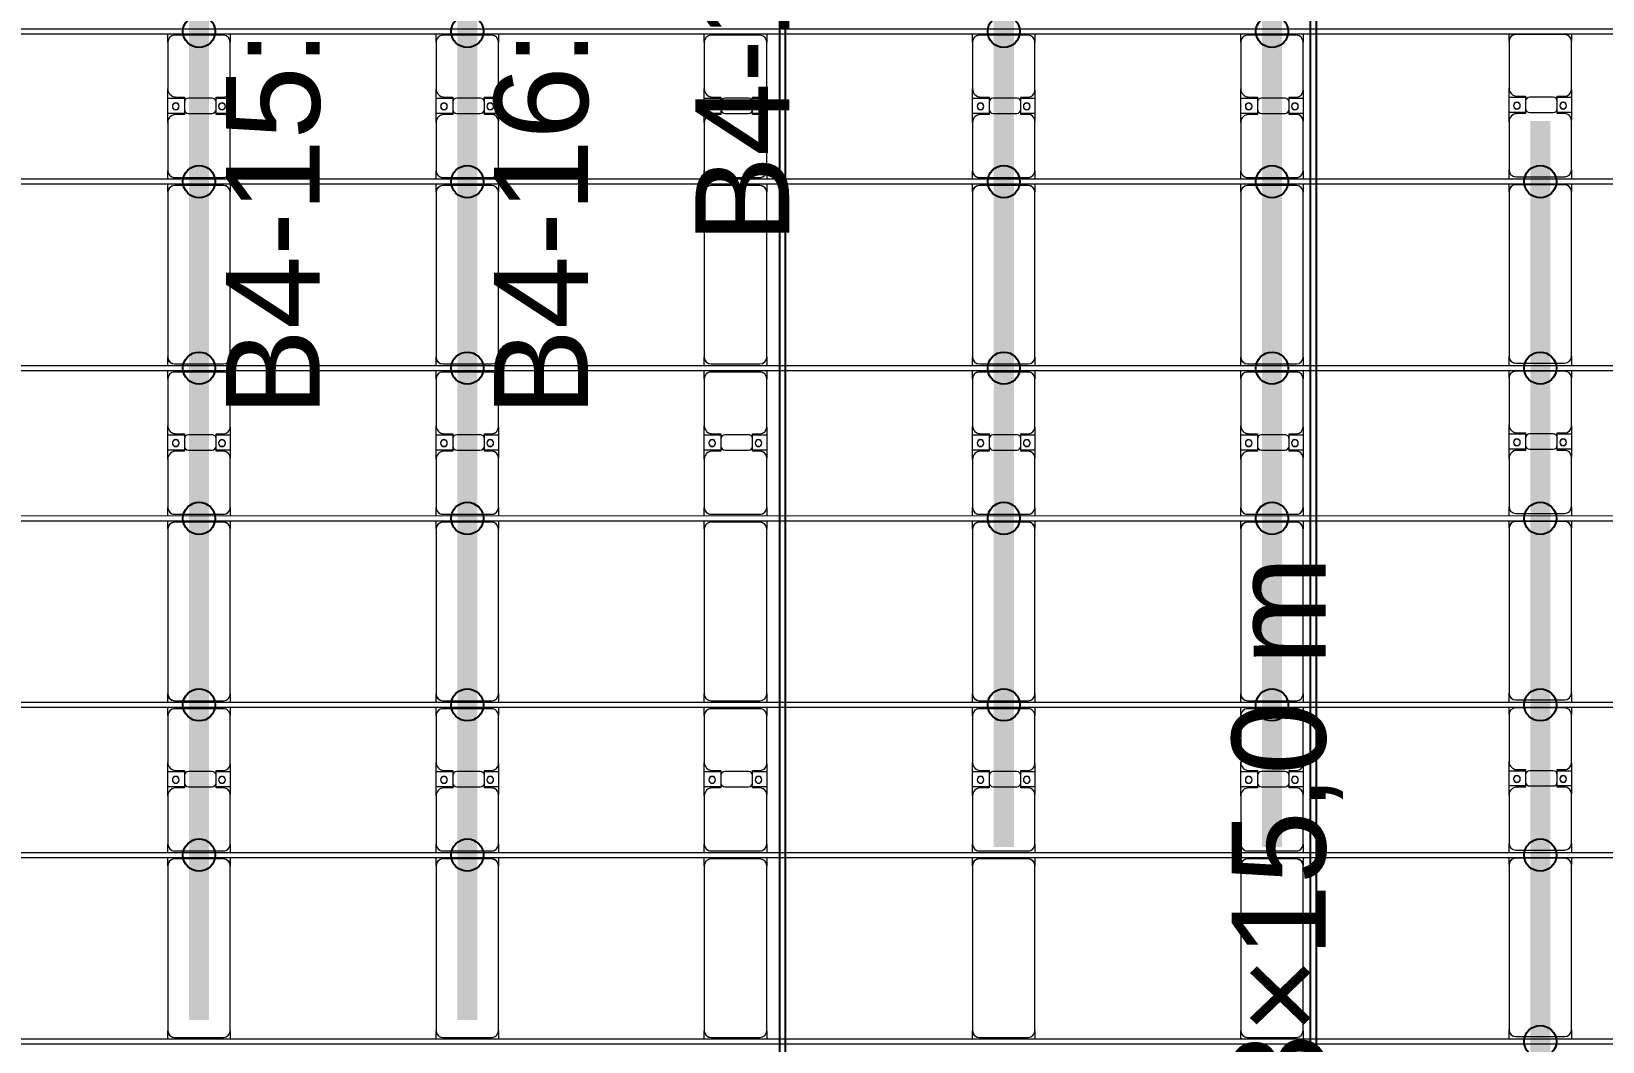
# Model space of a CAD drawing. Header units: millimetres. Extents: x -178706 to 107777, y -87310 to 933.
# Drawn here: x -14141 to -2426, y -56571 to -49041 of the extents above; entities that cross this region are included whole.
import ezdxf

# ---------------------------------------------------------------- set-up
doc = ezdxf.new("R2010")
doc.units = ezdxf.units.MM
doc.layers.add('A-GENM', color=13, linetype='Continuous', lineweight=9)
doc.layers.add('S-BEAM', color=12, linetype='Continuous', lineweight=9)
doc.layers.add('GC-GHI CHU', color=2, linetype='Continuous')
doc.layers.add('GC-HOP 40x60 GIA CUONG', color=1, linetype='Continuous')
doc.styles.add('GC_VN', font='arial.ttf')

# ---------------------------------------------------------------- blocks, each defined once
blk = doc.blocks.new('Dai phao do pin - DẢI PHAO ĐỠ PIN-15891-BỐ TRÍ KHUNG KẾT CẤU BÈ PIN 04')
at = {"layer": 'A-GENM', "color": 7}
for p, q in [((19399, 242), (19460, 242)), ((20690, 242), (19460, 242)), ((20690, 242), (20749, 242)), ((20789, 242), (20850, 242)), ((21210, 242), (20850, 242)), ((21210, 242), (21392, 242)), ((21278, 242), (21460, 242)), ((21278, 118), (21278, 242)), ((21392, 242), (21392, 118)), ((21810, 242), (21460, 242)), ((21810, 242), (21869, 242)), ((21909, 242), (21970, 242)), ((23200, 242), (21970, 242)), ((23200, 242), (23259, 242)), ((23299, 242), (23360, 242)), ((23720, 242), (23360, 242)), ((23720, 242), (23902, 242)), ((23788, 242), (23970, 242)), ((23788, 118), (23788, 242)), ((23902, 242), (23902, 118)), ((24320, 242), (23970, 242)), ((24320, 242), (24379, 242)), ((24419, 242), (24480, 242)), ((25710, 242), (24480, 242)), ((25711, 242), (25769, 242)), ((25809, 242), (25870, 242)), ((26230, 242), (25870, 242)), ((26230, 242), (26412, 242)), ((26298, 242), (26480, 242)), ((26298, 118), (26298, 242)), ((26412, 242), (26412, 118)), ((26830, 242), (26480, 242)), ((26830, 242), (26889, 242)), ((19410, 192), (19410, -173)), ((20740, -173), (20740, 192)), ((20800, 192), (20800, -173)), ((21270, 118), (21270, 182)), ((21362, 118), (21270, 118)), ((21400, 118), (21308, 118)), ((21400, 182), (21400, 118)), ((21860, -173), (21860, 192)), ((21920, 192), (21920, -173)), ((23250, -173), (23250, 192)), ((23310, 192), (23310, -173)), ((23780, 118), (23780, 182)), ((23872, 118), (23780, 118)), ((23910, 118), (23818, 118)), ((23910, 182), (23910, 118)), ((24370, -173), (24370, 192)), ((24430, 192), (24430, -173)), ((25760, -173), (25760, 192)), ((25820, 192), (25820, -173)), ((26290, 118), (26290, 182)), ((26382, 118), (26290, 118)), ((26420, 118), (26328, 118)), ((26420, 182), (26420, 118)), ((26880, -173), (26880, 192)), ((21278, 88), (21278, -88)), ((21392, -88), (21392, 88)), ((23788, 88), (23788, -88)), ((23902, -88), (23902, 88)), ((26298, 88), (26298, -88)), ((26412, -88), (26412, 88)), ((19460, -223), (19399, -223)), ((19460, -223), (20690, -223)), ((20749, -223), (20690, -223)), ((20850, -223), (20789, -223)), ((20850, -223), (21220, -223)), ((21392, -223), (21220, -223)), ((21270, -173), (21270, -118)), ((21270, -118), (21362, -118)), ((21278, -223), (21278, -118)), ((21450, -223), (21278, -223)), ((21308, -118), (21400, -118)), ((21392, -118), (21392, -223)), ((21400, -118), (21400, -173)), ((21450, -223), (21810, -223)), ((21869, -223), (21810, -223)), ((21970, -223), (21909, -223)), ((21970, -223), (23200, -223)), ((23259, -223), (23200, -223)), ((23360, -223), (23299, -223)), ((23360, -223), (23730, -223)), ((23902, -223), (23730, -223)), ((23780, -173), (23780, -118)), ((23780, -118), (23872, -118)), ((23788, -223), (23788, -118)), ((23960, -223), (23788, -223)), ((23818, -118), (23910, -118)), ((23902, -118), (23902, -223)), ((23910, -118), (23910, -173)), ((23960, -223), (24320, -223)), ((24379, -223), (24320, -223)), ((24480, -223), (24419, -223)), ((24480, -223), (25710, -223)), ((25769, -223), (25711, -223)), ((25870, -223), (25809, -223)), ((25870, -223), (26240, -223)), ((26412, -223), (26240, -223)), ((26290, -173), (26290, -118)), ((26290, -118), (26382, -118)), ((26298, -223), (26298, -118)), ((26470, -223), (26298, -223)), ((26328, -118), (26420, -118)), ((26412, -118), (26412, -223)), ((26420, -118), (26420, -173)), ((26470, -223), (26830, -223)), ((26889, -223), (26830, -223))]:
    blk.add_line(p, q, dxfattribs=at)
for centre, radius, start, end in [((19460, 192), 50, 90, 180), ((19460, 192), 50, 110.4252, 180), ((20690, 192), 50, 360, 90), ((20690, 192), 50, 15, 90), ((20850, 192), 50, 90, 180), ((21210, 182), 60, 360, 90), ((21460, 182), 60, 90, 180), ((21810, 192), 50, 0, 90), ((21970, 192), 50, 90, 180), ((21970, 192), 50, 105, 180), ((23200, 192), 50, 0, 90), ((23200, 192), 50, 15, 90), ((23360, 192), 50, 90, 180), ((23720, 182), 60, 360, 90), ((23970, 182), 60, 90, 180), ((24320, 192), 50, 360, 90), ((24480, 192), 50, 90, 180), ((24480, 192), 50, 105, 180), ((25710, 192), 50, 360, 90), ((25710, 192), 50, 15, 89.7584), ((25870, 192), 50, 90, 180), ((26230, 182), 60, 0, 90), ((26480, 182), 60, 90, 180), ((26830, 192), 50, 0, 90), ((20850, 192), 50, 135, 180), ((21210, 182), 60, 360, 30), ((21308, 88), 30, 90, 180), ((21329, 183), 25, 360, 180), ((21329, 183), 25, 180, 360), ((21331, 183), 25, 360, 180), ((21331, 183), 25, 180, 0), ((21362, 88), 30, 360, 90), ((21460, 182), 60, 150, 180), ((21810, 192), 50, 0, 45), ((23360, 192), 50, 135, 180), ((23720, 182), 60, 360, 30), ((23818, 88), 30, 90, 180), ((23839, 183), 25, 360, 180), ((23839, 183), 25, 180, 0), ((23841, 183), 25, 360, 180), ((23841, 183), 25, 180, 0), ((23872, 88), 30, 360, 90), ((23970, 182), 60, 150, 180), ((24320, 192), 50, 360, 45), ((25870, 192), 50, 135, 180), ((26230, 182), 60, 0, 30), ((26328, 88), 30, 90, 180), ((26349, 183), 25, 360, 180), ((26349, 183), 25, 180, 360), ((26351, 183), 25, 0, 180), ((26351, 183), 25, 180, 360), ((26382, 88), 30, 360, 90), ((26480, 182), 60, 150, 180), ((26830, 192), 50, 0, 45), ((21308, -88), 30, 180, 270), ((21362, -88), 30, 270, 360), ((23818, -88), 30, 180, 270), ((23872, -88), 30, 270, 0), ((26328, -88), 30, 180, 270), ((26382, -88), 30, 270, 360), ((19460, -173), 50, 180, 270), ((19460, -173), 50, 180, 270), ((20690, -173), 50, 270, 360), ((20690, -173), 50, 285, 360), ((20850, -173), 50, 180, 270), ((20850, -173), 50, 180, 225), ((21220, -173), 50, 270, 360), ((21220, -173), 50, 315, 360), ((21329, -162), 25, 0, 180), ((21329, -162), 25, 180, 0), ((21331, -162), 25, 0, 180), ((21331, -162), 25, 180, 360), ((21450, -173), 50, 180, 270), ((21450, -173), 50, 180, 225), ((21810, -173), 50, 270, 0), ((21810, -173), 50, 315, 360), ((21970, -173), 50, 180, 270), ((21970, -173), 50, 180, 270), ((23200, -173), 50, 270, 360), ((23200, -173), 50, 285, 360), ((23360, -173), 50, 180, 270), ((23360, -173), 50, 180, 225), ((23730, -173), 50, 270, 360), ((23730, -173), 50, 315, 360), ((23839, -162), 25, 0, 180), ((23839, -162), 25, 180, 0), ((23841, -162), 25, 0, 180), ((23841, -162), 25, 180, 0), ((23960, -173), 50, 180, 270), ((23960, -173), 50, 180, 225), ((24320, -173), 50, 270, 360), ((24320, -173), 50, 315, 360), ((24480, -173), 50, 180, 270), ((24480, -173), 50, 180, 270), ((25710, -173), 50, 270, 360), ((25710, -173), 50, 285, 360), ((25870, -173), 50, 180, 270), ((25870, -173), 50, 180, 225), ((26240, -173), 50, 270, 360), ((26240, -173), 50, 315, 0), ((26349, -162), 25, 0, 180), ((26349, -162), 25, 180, 0), ((26351, -162), 25, 0, 180), ((26351, -162), 25, 180, 0), ((26470, -173), 50, 180, 270), ((26470, -173), 50, 180, 225), ((26830, -173), 50, 270, 360), ((26830, -173), 50, 315, 360)]:
    blk.add_arc(centre, radius, start, end, dxfattribs=at)
blk = doc.blocks.new('Dai phao do pin - DẢI PHAO ĐỠ PIN-V60-BỐ TRÍ KHUNG KẾT CẤU BÈ PIN 04')
at = {"layer": 'A-GENM', "color": 7}
for p, q in [((19399, 242), (19460, 242)), ((20690, 242), (19460, 242)), ((20690, 242), (20749, 242)), ((20789, 242), (20850, 242)), ((21210, 242), (20850, 242)), ((21210, 242), (21392, 242)), ((21278, 242), (21460, 242)), ((21278, 118), (21278, 242)), ((21392, 242), (21392, 118)), ((21810, 242), (21460, 242)), ((21810, 242), (21869, 242)), ((21909, 242), (21970, 242)), ((23200, 242), (21970, 242)), ((23200, 242), (23259, 242)), ((23299, 242), (23360, 242)), ((23720, 242), (23360, 242)), ((23720, 242), (23902, 242)), ((23788, 242), (23970, 242)), ((23788, 118), (23788, 242)), ((23902, 242), (23902, 118)), ((24320, 242), (23970, 242)), ((24320, 242), (24379, 242)), ((24419, 242), (24480, 242)), ((25710, 242), (24480, 242)), ((25711, 242), (25769, 242)), ((25809, 242), (25870, 242)), ((26230, 242), (25870, 242)), ((26230, 242), (26412, 242)), ((26298, 242), (26480, 242)), ((26298, 118), (26298, 242)), ((26412, 242), (26412, 118)), ((26830, 242), (26480, 242)), ((26830, 242), (26889, 242)), ((19410, 192), (19410, -173)), ((20740, -173), (20740, 192)), ((20800, 192), (20800, -173)), ((21270, 118), (21270, 182)), ((21362, 118), (21270, 118)), ((21400, 118), (21308, 118)), ((21400, 182), (21400, 118)), ((21860, -173), (21860, 192)), ((21920, 192), (21920, -173)), ((23250, -173), (23250, 192)), ((23310, 192), (23310, -173)), ((23780, 118), (23780, 182)), ((23872, 118), (23780, 118)), ((23910, 118), (23818, 118)), ((23910, 182), (23910, 118)), ((24370, -173), (24370, 192)), ((24430, 192), (24430, -173)), ((25760, -173), (25760, 192)), ((25820, 192), (25820, -173)), ((26290, 118), (26290, 182)), ((26382, 118), (26290, 118)), ((26420, 118), (26328, 118)), ((26420, 182), (26420, 118)), ((26880, -173), (26880, 192)), ((21278, 88), (21278, -88)), ((21392, -88), (21392, 88)), ((23788, 88), (23788, -88)), ((23902, -88), (23902, 88)), ((26298, 88), (26298, -88)), ((26412, -88), (26412, 88)), ((19460, -223), (19399, -223)), ((19460, -223), (20690, -223)), ((20749, -223), (20690, -223)), ((20850, -223), (20789, -223)), ((20850, -223), (21220, -223)), ((21392, -223), (21220, -223)), ((21270, -173), (21270, -118)), ((21270, -118), (21362, -118)), ((21278, -223), (21278, -118)), ((21450, -223), (21278, -223)), ((21308, -118), (21400, -118)), ((21392, -118), (21392, -223)), ((21400, -118), (21400, -173)), ((21450, -223), (21810, -223)), ((21869, -223), (21810, -223)), ((21970, -223), (21909, -223)), ((21970, -223), (23200, -223)), ((23259, -223), (23200, -223)), ((23360, -223), (23299, -223)), ((23360, -223), (23730, -223)), ((23902, -223), (23730, -223)), ((23780, -173), (23780, -118)), ((23780, -118), (23872, -118)), ((23788, -223), (23788, -118)), ((23960, -223), (23788, -223)), ((23818, -118), (23910, -118)), ((23902, -118), (23902, -223)), ((23910, -118), (23910, -173)), ((23960, -223), (24320, -223)), ((24379, -223), (24320, -223)), ((24480, -223), (24419, -223)), ((24480, -223), (25710, -223)), ((25769, -223), (25711, -223)), ((25870, -223), (25809, -223)), ((25870, -223), (26240, -223)), ((26412, -223), (26240, -223)), ((26290, -173), (26290, -118)), ((26290, -118), (26382, -118)), ((26298, -223), (26298, -118)), ((26470, -223), (26298, -223)), ((26328, -118), (26420, -118)), ((26412, -118), (26412, -223)), ((26420, -118), (26420, -173)), ((26470, -223), (26830, -223)), ((26889, -223), (26830, -223))]:
    blk.add_line(p, q, dxfattribs=at)
for centre, radius, start, end in [((19460, 192), 50, 90, 180), ((19460, 192), 50, 110.4207, 180), ((20690, 192), 50, 360, 90), ((20690, 192), 50, 15, 90), ((20850, 192), 50, 90, 180), ((21210, 182), 60, 360, 90), ((21460, 182), 60, 90, 180), ((21810, 192), 50, 0, 90), ((21970, 192), 50, 90, 180), ((21970, 192), 50, 105, 180), ((23200, 192), 50, 0, 90), ((23200, 192), 50, 15, 90), ((23360, 192), 50, 90, 180), ((23720, 182), 60, 360, 90), ((23970, 182), 60, 90, 180), ((24320, 192), 50, 360, 90), ((24480, 192), 50, 90, 180), ((24480, 192), 50, 105, 180), ((25710, 192), 50, 360, 90), ((25710, 192), 50, 15, 89.7542), ((25870, 192), 50, 90, 180), ((26230, 182), 60, 0, 90), ((26480, 182), 60, 90, 180), ((26830, 192), 50, 0, 90), ((20850, 192), 50, 135, 180), ((21210, 182), 60, 360, 30), ((21308, 88), 30, 90, 180), ((21329, 183), 25, 360, 180), ((21329, 183), 25, 180, 360), ((21331, 183), 25, 360, 180), ((21331, 183), 25, 180, 0), ((21362, 88), 30, 360, 90), ((21460, 182), 60, 150, 180), ((21810, 192), 50, 0, 45), ((23360, 192), 50, 135, 180), ((23720, 182), 60, 360, 30), ((23818, 88), 30, 90, 180), ((23839, 183), 25, 360, 180), ((23839, 183), 25, 180, 0), ((23841, 183), 25, 360, 180), ((23841, 183), 25, 180, 0), ((23872, 88), 30, 360, 90), ((23970, 182), 60, 150, 180), ((24320, 192), 50, 360, 45), ((25870, 192), 50, 135, 180), ((26230, 182), 60, 0, 30), ((26328, 88), 30, 90, 180), ((26349, 183), 25, 360, 180), ((26349, 183), 25, 180, 360), ((26351, 183), 25, 0, 180), ((26351, 183), 25, 180, 360), ((26382, 88), 30, 360, 90), ((26480, 182), 60, 150, 180), ((26830, 192), 50, 0, 45), ((21308, -88), 30, 180, 270), ((21362, -88), 30, 270, 360), ((23818, -88), 30, 180, 270), ((23872, -88), 30, 270, 0), ((26328, -88), 30, 180, 270), ((26382, -88), 30, 270, 360), ((19460, -173), 50, 180, 270), ((19460, -173), 50, 180, 270), ((20690, -173), 50, 270, 360), ((20690, -173), 50, 285, 360), ((20850, -173), 50, 180, 270), ((20850, -173), 50, 180, 225), ((21220, -173), 50, 270, 360), ((21220, -173), 50, 315, 360), ((21329, -162), 25, 0, 180), ((21329, -162), 25, 180, 0), ((21331, -162), 25, 0, 180), ((21331, -162), 25, 180, 360), ((21450, -173), 50, 180, 270), ((21450, -173), 50, 180, 225), ((21810, -173), 50, 270, 0), ((21810, -173), 50, 315, 360), ((21970, -173), 50, 180, 270), ((21970, -173), 50, 180, 270), ((23200, -173), 50, 270, 360), ((23200, -173), 50, 285, 360), ((23360, -173), 50, 180, 270), ((23360, -173), 50, 180, 225), ((23730, -173), 50, 270, 360), ((23730, -173), 50, 315, 360), ((23839, -162), 25, 0, 180), ((23839, -162), 25, 180, 0), ((23841, -162), 25, 0, 180), ((23841, -162), 25, 180, 0), ((23960, -173), 50, 180, 270), ((23960, -173), 50, 180, 225), ((24320, -173), 50, 270, 360), ((24320, -173), 50, 315, 360), ((24480, -173), 50, 180, 270), ((24480, -173), 50, 180, 270), ((25710, -173), 50, 270, 360), ((25710, -173), 50, 285, 360), ((25870, -173), 50, 180, 270), ((25870, -173), 50, 180, 225), ((26240, -173), 50, 270, 360), ((26240, -173), 50, 315, 0), ((26349, -162), 25, 0, 180), ((26349, -162), 25, 180, 0), ((26351, -162), 25, 0, 180), ((26351, -162), 25, 180, 0), ((26470, -173), 50, 180, 270), ((26470, -173), 50, 180, 225), ((26830, -173), 50, 270, 360), ((26830, -173), 50, 315, 360)]:
    blk.add_arc(centre, radius, start, end, dxfattribs=at)
blk = doc.blocks.new('Dai phao do pin - DẢI PHAO ĐỠ PIN-V61-BỐ TRÍ KHUNG KẾT CẤU BÈ PIN 04')
at = {"layer": 'A-GENM', "color": 7}
for p, q in [((19399, 242), (19460, 242)), ((20690, 242), (19460, 242)), ((20690, 242), (20749, 242)), ((20789, 242), (20850, 242)), ((21210, 242), (20850, 242)), ((21210, 242), (21392, 242)), ((21278, 242), (21460, 242)), ((21278, 118), (21278, 242)), ((21392, 242), (21392, 118)), ((21810, 242), (21460, 242)), ((21810, 242), (21869, 242)), ((21909, 242), (21970, 242)), ((23200, 242), (21970, 242)), ((23200, 242), (23259, 242)), ((23299, 242), (23360, 242)), ((23720, 242), (23360, 242)), ((23720, 242), (23902, 242)), ((23788, 242), (23970, 242)), ((23788, 118), (23788, 242)), ((23902, 242), (23902, 118)), ((24320, 242), (23970, 242)), ((24320, 242), (24379, 242)), ((24419, 242), (24480, 242)), ((25710, 242), (24480, 242)), ((25711, 242), (25769, 242)), ((25809, 242), (25870, 242)), ((26230, 242), (25870, 242)), ((26230, 242), (26412, 242)), ((26298, 242), (26480, 242)), ((26298, 118), (26298, 242)), ((26412, 242), (26412, 118)), ((26830, 242), (26480, 242)), ((26830, 242), (26889, 242)), ((19410, 192), (19410, -173)), ((20740, -173), (20740, 192)), ((20800, 192), (20800, -173)), ((21270, 118), (21270, 182)), ((21362, 118), (21270, 118)), ((21400, 118), (21308, 118)), ((21400, 182), (21400, 118)), ((21860, -173), (21860, 192)), ((21920, 192), (21920, -173)), ((23250, -173), (23250, 192)), ((23310, 192), (23310, -173)), ((23780, 118), (23780, 182)), ((23872, 118), (23780, 118)), ((23910, 118), (23818, 118)), ((23910, 182), (23910, 118)), ((24370, -173), (24370, 192)), ((24430, 192), (24430, -173)), ((25760, -173), (25760, 192)), ((25820, 192), (25820, -173)), ((26290, 118), (26290, 182)), ((26382, 118), (26290, 118)), ((26420, 118), (26328, 118)), ((26420, 182), (26420, 118)), ((26880, -173), (26880, 192)), ((21278, 88), (21278, -88)), ((21392, -88), (21392, 88)), ((23788, 88), (23788, -88)), ((23902, -88), (23902, 88)), ((26298, 88), (26298, -88)), ((26412, -88), (26412, 88)), ((19460, -223), (19399, -223)), ((19460, -223), (20690, -223)), ((20749, -223), (20690, -223)), ((20850, -223), (20789, -223)), ((20850, -223), (21220, -223)), ((21392, -223), (21220, -223)), ((21270, -173), (21270, -118)), ((21270, -118), (21362, -118)), ((21278, -223), (21278, -118)), ((21450, -223), (21278, -223)), ((21308, -118), (21400, -118)), ((21392, -118), (21392, -223)), ((21400, -118), (21400, -173)), ((21450, -223), (21810, -223)), ((21869, -223), (21810, -223)), ((21970, -223), (21909, -223)), ((21970, -223), (23200, -223)), ((23259, -223), (23200, -223)), ((23360, -223), (23299, -223)), ((23360, -223), (23730, -223)), ((23902, -223), (23730, -223)), ((23780, -173), (23780, -118)), ((23780, -118), (23872, -118)), ((23788, -223), (23788, -118)), ((23960, -223), (23788, -223)), ((23818, -118), (23910, -118)), ((23902, -118), (23902, -223)), ((23910, -118), (23910, -173)), ((23960, -223), (24320, -223)), ((24379, -223), (24320, -223)), ((24480, -223), (24419, -223)), ((24480, -223), (25710, -223)), ((25769, -223), (25711, -223)), ((25870, -223), (25809, -223)), ((25870, -223), (26240, -223)), ((26412, -223), (26240, -223)), ((26290, -173), (26290, -118)), ((26290, -118), (26382, -118)), ((26298, -223), (26298, -118)), ((26470, -223), (26298, -223)), ((26328, -118), (26420, -118)), ((26412, -118), (26412, -223)), ((26420, -118), (26420, -173)), ((26470, -223), (26830, -223)), ((26889, -223), (26830, -223))]:
    blk.add_line(p, q, dxfattribs=at)
for centre, radius, start, end in [((19460, 192), 50, 90, 180), ((19460, 192), 50, 110.4161, 180), ((20690, 192), 50, 360, 90), ((20690, 192), 50, 15, 90), ((20850, 192), 50, 90, 180), ((21210, 182), 60, 360, 90), ((21460, 182), 60, 90, 180), ((21810, 192), 50, 0, 90), ((21970, 192), 50, 90, 180), ((21970, 192), 50, 105, 180), ((23200, 192), 50, 0, 90), ((23200, 192), 50, 15, 90), ((23360, 192), 50, 90, 180), ((23720, 182), 60, 360, 90), ((23970, 182), 60, 90, 180), ((24320, 192), 50, 360, 90), ((24480, 192), 50, 90, 180), ((24480, 192), 50, 105, 180), ((25710, 192), 50, 360, 90), ((25710, 192), 50, 15, 89.7499), ((25870, 192), 50, 90, 180), ((26230, 182), 60, 0, 90), ((26480, 182), 60, 90, 180), ((26830, 192), 50, 0, 90), ((20850, 192), 50, 135, 180), ((21210, 182), 60, 360, 30), ((21308, 88), 30, 90, 180), ((21329, 183), 25, 360, 180), ((21329, 183), 25, 180, 360), ((21331, 183), 25, 360, 180), ((21331, 183), 25, 180, 0), ((21362, 88), 30, 360, 90), ((21460, 182), 60, 150, 180), ((21810, 192), 50, 0, 45), ((23360, 192), 50, 135, 180), ((23720, 182), 60, 360, 30), ((23818, 88), 30, 90, 180), ((23839, 183), 25, 360, 180), ((23839, 183), 25, 180, 0), ((23841, 183), 25, 360, 180), ((23841, 183), 25, 180, 0), ((23872, 88), 30, 360, 90), ((23970, 182), 60, 150, 180), ((24320, 192), 50, 360, 45), ((25870, 192), 50, 135, 180), ((26230, 182), 60, 0, 30), ((26328, 88), 30, 90, 180), ((26349, 183), 25, 360, 180), ((26349, 183), 25, 180, 360), ((26351, 183), 25, 0, 180), ((26351, 183), 25, 180, 360), ((26382, 88), 30, 360, 90), ((26480, 182), 60, 150, 180), ((26830, 192), 50, 0, 45), ((21308, -88), 30, 180, 270), ((21362, -88), 30, 270, 360), ((23818, -88), 30, 180, 270), ((23872, -88), 30, 270, 0), ((26328, -88), 30, 180, 270), ((26382, -88), 30, 270, 360), ((19460, -173), 50, 180, 270), ((19460, -173), 50, 180, 270), ((20690, -173), 50, 270, 360), ((20690, -173), 50, 285, 360), ((20850, -173), 50, 180, 270), ((20850, -173), 50, 180, 225), ((21220, -173), 50, 270, 360), ((21220, -173), 50, 315, 360), ((21329, -162), 25, 0, 180), ((21329, -162), 25, 180, 0), ((21331, -162), 25, 0, 180), ((21331, -162), 25, 180, 360), ((21450, -173), 50, 180, 270), ((21450, -173), 50, 180, 225), ((21810, -173), 50, 270, 0), ((21810, -173), 50, 315, 360), ((21970, -173), 50, 180, 270), ((21970, -173), 50, 180, 270), ((23200, -173), 50, 270, 360), ((23200, -173), 50, 285, 360), ((23360, -173), 50, 180, 270), ((23360, -173), 50, 180, 225), ((23730, -173), 50, 270, 360), ((23730, -173), 50, 315, 360), ((23839, -162), 25, 0, 180), ((23839, -162), 25, 180, 0), ((23841, -162), 25, 0, 180), ((23841, -162), 25, 180, 0), ((23960, -173), 50, 180, 270), ((23960, -173), 50, 180, 225), ((24320, -173), 50, 270, 360), ((24320, -173), 50, 315, 360), ((24480, -173), 50, 180, 270), ((24480, -173), 50, 180, 270), ((25710, -173), 50, 270, 360), ((25710, -173), 50, 285, 360), ((25870, -173), 50, 180, 270), ((25870, -173), 50, 180, 225), ((26240, -173), 50, 270, 360), ((26240, -173), 50, 315, 0), ((26349, -162), 25, 0, 180), ((26349, -162), 25, 180, 0), ((26351, -162), 25, 0, 180), ((26351, -162), 25, 180, 0), ((26470, -173), 50, 180, 270), ((26470, -173), 50, 180, 225), ((26830, -173), 50, 270, 360), ((26830, -173), 50, 315, 360)]:
    blk.add_arc(centre, radius, start, end, dxfattribs=at)
blk = doc.blocks.new('Dai phao do pin - DẢI PHAO ĐỠ PIN-V62-BỐ TRÍ KHUNG KẾT CẤU BÈ PIN 04')
at = {"layer": 'A-GENM', "color": 7}
for p, q in [((19399, 242), (19460, 242)), ((20690, 242), (19460, 242)), ((20690, 242), (20749, 242)), ((20789, 242), (20850, 242)), ((21210, 242), (20850, 242)), ((21210, 242), (21392, 242)), ((21278, 242), (21460, 242)), ((21278, 118), (21278, 242)), ((21392, 242), (21392, 118)), ((21810, 242), (21460, 242)), ((21810, 242), (21869, 242)), ((21909, 242), (21970, 242)), ((23200, 242), (21970, 242)), ((23200, 242), (23259, 242)), ((23299, 242), (23360, 242)), ((23720, 242), (23360, 242)), ((23720, 242), (23902, 242)), ((23788, 242), (23970, 242)), ((23788, 118), (23788, 242)), ((23902, 242), (23902, 118)), ((24320, 242), (23970, 242)), ((24320, 242), (24379, 242)), ((24419, 242), (24480, 242)), ((25710, 242), (24480, 242)), ((25711, 242), (25769, 242)), ((25809, 242), (25870, 242)), ((26230, 242), (25870, 242)), ((26230, 242), (26412, 242)), ((26298, 242), (26480, 242)), ((26298, 118), (26298, 242)), ((26412, 242), (26412, 118)), ((26830, 242), (26480, 242)), ((26830, 242), (26889, 242)), ((19410, 192), (19410, -173)), ((20740, -173), (20740, 192)), ((20800, 192), (20800, -173)), ((21270, 118), (21270, 182)), ((21362, 118), (21270, 118)), ((21400, 118), (21308, 118)), ((21400, 182), (21400, 118)), ((21860, -173), (21860, 192)), ((21920, 192), (21920, -173)), ((23250, -173), (23250, 192)), ((23310, 192), (23310, -173)), ((23780, 118), (23780, 182)), ((23872, 118), (23780, 118)), ((23910, 118), (23818, 118)), ((23910, 182), (23910, 118)), ((24370, -173), (24370, 192)), ((24430, 192), (24430, -173)), ((25760, -173), (25760, 192)), ((25820, 192), (25820, -173)), ((26290, 118), (26290, 182)), ((26382, 118), (26290, 118)), ((26420, 118), (26328, 118)), ((26420, 182), (26420, 118)), ((26880, -173), (26880, 192)), ((21278, 88), (21278, -88)), ((21392, -88), (21392, 88)), ((23788, 88), (23788, -88)), ((23902, -88), (23902, 88)), ((26298, 88), (26298, -88)), ((26412, -88), (26412, 88)), ((19460, -223), (19399, -223)), ((19460, -223), (20690, -223)), ((20749, -223), (20690, -223)), ((20850, -223), (20789, -223)), ((20850, -223), (21220, -223)), ((21392, -223), (21220, -223)), ((21270, -173), (21270, -118)), ((21270, -118), (21362, -118)), ((21278, -223), (21278, -118)), ((21450, -223), (21278, -223)), ((21308, -118), (21400, -118)), ((21392, -118), (21392, -223)), ((21400, -118), (21400, -173)), ((21450, -223), (21810, -223)), ((21869, -223), (21810, -223)), ((21970, -223), (21909, -223)), ((21970, -223), (23200, -223)), ((23259, -223), (23200, -223)), ((23360, -223), (23299, -223)), ((23360, -223), (23730, -223)), ((23902, -223), (23730, -223)), ((23780, -173), (23780, -118)), ((23780, -118), (23872, -118)), ((23788, -223), (23788, -118)), ((23960, -223), (23788, -223)), ((23818, -118), (23910, -118)), ((23902, -118), (23902, -223)), ((23910, -118), (23910, -173)), ((23960, -223), (24320, -223)), ((24379, -223), (24320, -223)), ((24480, -223), (24419, -223)), ((24480, -223), (25710, -223)), ((25769, -223), (25711, -223)), ((25870, -223), (25809, -223)), ((25870, -223), (26240, -223)), ((26412, -223), (26240, -223)), ((26290, -173), (26290, -118)), ((26290, -118), (26382, -118)), ((26298, -223), (26298, -118)), ((26470, -223), (26298, -223)), ((26328, -118), (26420, -118)), ((26412, -118), (26412, -223)), ((26420, -118), (26420, -173)), ((26470, -223), (26830, -223)), ((26889, -223), (26830, -223))]:
    blk.add_line(p, q, dxfattribs=at)
for centre, radius, start, end in [((19460, 192), 50, 90, 180), ((19460, 192), 50, 110.4116, 180), ((20690, 192), 50, 360, 90), ((20690, 192), 50, 15, 90), ((20850, 192), 50, 90, 180), ((21210, 182), 60, 360, 90), ((21460, 182), 60, 90, 180), ((21810, 192), 50, 0, 90), ((21970, 192), 50, 90, 180), ((21970, 192), 50, 105, 180), ((23200, 192), 50, 0, 90), ((23200, 192), 50, 15, 90), ((23360, 192), 50, 90, 180), ((23720, 182), 60, 360, 90), ((23970, 182), 60, 90, 180), ((24320, 192), 50, 360, 90), ((24480, 192), 50, 90, 180), ((24480, 192), 50, 105, 180), ((25710, 192), 50, 360, 90), ((25710, 192), 50, 15, 89.7457), ((25870, 192), 50, 90, 180), ((26230, 182), 60, 0, 90), ((26480, 182), 60, 90, 180), ((26830, 192), 50, 0, 90), ((20850, 192), 50, 135, 180), ((21210, 182), 60, 360, 30), ((21308, 88), 30, 90, 180), ((21329, 183), 25, 360, 180), ((21329, 183), 25, 180, 360), ((21331, 183), 25, 360, 180), ((21331, 183), 25, 180, 0), ((21362, 88), 30, 360, 90), ((21460, 182), 60, 150, 180), ((21810, 192), 50, 0, 45), ((23360, 192), 50, 135, 180), ((23720, 182), 60, 360, 30), ((23818, 88), 30, 90, 180), ((23839, 183), 25, 360, 180), ((23839, 183), 25, 180, 0), ((23841, 183), 25, 360, 180), ((23841, 183), 25, 180, 0), ((23872, 88), 30, 360, 90), ((23970, 182), 60, 150, 180), ((24320, 192), 50, 360, 45), ((25870, 192), 50, 135, 180), ((26230, 182), 60, 0, 30), ((26328, 88), 30, 90, 180), ((26349, 183), 25, 360, 180), ((26349, 183), 25, 180, 360), ((26351, 183), 25, 0, 180), ((26351, 183), 25, 180, 360), ((26382, 88), 30, 360, 90), ((26480, 182), 60, 150, 180), ((26830, 192), 50, 0, 45), ((21308, -88), 30, 180, 270), ((21362, -88), 30, 270, 360), ((23818, -88), 30, 180, 270), ((23872, -88), 30, 270, 0), ((26328, -88), 30, 180, 270), ((26382, -88), 30, 270, 360), ((19460, -173), 50, 180, 270), ((19460, -173), 50, 180, 270), ((20690, -173), 50, 270, 360), ((20690, -173), 50, 285, 360), ((20850, -173), 50, 180, 270), ((20850, -173), 50, 180, 225), ((21220, -173), 50, 270, 360), ((21220, -173), 50, 315, 360), ((21329, -162), 25, 0, 180), ((21329, -162), 25, 180, 0), ((21331, -162), 25, 0, 180), ((21331, -162), 25, 180, 360), ((21450, -173), 50, 180, 270), ((21450, -173), 50, 180, 225), ((21810, -173), 50, 270, 0), ((21810, -173), 50, 315, 360), ((21970, -173), 50, 180, 270), ((21970, -173), 50, 180, 270), ((23200, -173), 50, 270, 360), ((23200, -173), 50, 285, 360), ((23360, -173), 50, 180, 270), ((23360, -173), 50, 180, 225), ((23730, -173), 50, 270, 360), ((23730, -173), 50, 315, 360), ((23839, -162), 25, 0, 180), ((23839, -162), 25, 180, 0), ((23841, -162), 25, 0, 180), ((23841, -162), 25, 180, 0), ((23960, -173), 50, 180, 270), ((23960, -173), 50, 180, 225), ((24320, -173), 50, 270, 360), ((24320, -173), 50, 315, 360), ((24480, -173), 50, 180, 270), ((24480, -173), 50, 180, 270), ((25710, -173), 50, 270, 360), ((25710, -173), 50, 285, 360), ((25870, -173), 50, 180, 270), ((25870, -173), 50, 180, 225), ((26240, -173), 50, 270, 360), ((26240, -173), 50, 315, 0), ((26349, -162), 25, 0, 180), ((26349, -162), 25, 180, 0), ((26351, -162), 25, 0, 180), ((26351, -162), 25, 180, 0), ((26470, -173), 50, 180, 270), ((26470, -173), 50, 180, 225), ((26830, -173), 50, 270, 360), ((26830, -173), 50, 315, 360)]:
    blk.add_arc(centre, radius, start, end, dxfattribs=at)
blk = doc.blocks.new('Dai phao do pin - DẢI PHAO ĐỠ PIN-V63-BỐ TRÍ KHUNG KẾT CẤU BÈ PIN 04')
at = {"layer": 'A-GENM', "color": 7}
for p, q in [((19399, 242), (19460, 242)), ((20690, 242), (19460, 242)), ((20690, 242), (20749, 242)), ((20789, 242), (20850, 242)), ((21210, 242), (20850, 242)), ((21210, 242), (21392, 242)), ((21278, 242), (21460, 242)), ((21278, 118), (21278, 242)), ((21392, 242), (21392, 118)), ((21810, 242), (21460, 242)), ((21810, 242), (21869, 242)), ((21909, 242), (21970, 242)), ((23200, 242), (21970, 242)), ((23200, 242), (23259, 242)), ((23299, 242), (23360, 242)), ((23720, 242), (23360, 242)), ((23720, 242), (23902, 242)), ((23788, 242), (23970, 242)), ((23788, 118), (23788, 242)), ((23902, 242), (23902, 118)), ((24320, 242), (23970, 242)), ((24320, 242), (24379, 242)), ((24419, 242), (24480, 242)), ((25710, 242), (24480, 242)), ((25711, 242), (25769, 242)), ((25809, 242), (25870, 242)), ((26230, 242), (25870, 242)), ((26230, 242), (26412, 242)), ((26298, 242), (26480, 242)), ((26298, 118), (26298, 242)), ((26412, 242), (26412, 118)), ((26830, 242), (26480, 242)), ((26830, 242), (26889, 242)), ((19410, 192), (19410, -173)), ((20740, -173), (20740, 192)), ((20800, 192), (20800, -173)), ((21270, 118), (21270, 182)), ((21362, 118), (21270, 118)), ((21400, 118), (21308, 118)), ((21400, 182), (21400, 118)), ((21860, -173), (21860, 192)), ((21920, 192), (21920, -173)), ((23250, -173), (23250, 192)), ((23310, 192), (23310, -173)), ((23780, 118), (23780, 182)), ((23872, 118), (23780, 118)), ((23910, 118), (23818, 118)), ((23910, 182), (23910, 118)), ((24370, -173), (24370, 192)), ((24430, 192), (24430, -173)), ((25760, -173), (25760, 192)), ((25820, 192), (25820, -173)), ((26290, 118), (26290, 182)), ((26382, 118), (26290, 118)), ((26420, 118), (26328, 118)), ((26420, 182), (26420, 118)), ((26880, -173), (26880, 192)), ((21278, 88), (21278, -88)), ((21392, -88), (21392, 88)), ((23788, 88), (23788, -88)), ((23902, -88), (23902, 88)), ((26298, 88), (26298, -88)), ((26412, -88), (26412, 88)), ((19460, -223), (19399, -223)), ((19460, -223), (20690, -223)), ((20749, -223), (20690, -223)), ((20850, -223), (20789, -223)), ((20850, -223), (21220, -223)), ((21392, -223), (21220, -223)), ((21270, -173), (21270, -118)), ((21270, -118), (21362, -118)), ((21278, -223), (21278, -118)), ((21450, -223), (21278, -223)), ((21308, -118), (21400, -118)), ((21392, -118), (21392, -223)), ((21400, -118), (21400, -173)), ((21450, -223), (21810, -223)), ((21869, -223), (21810, -223)), ((21970, -223), (21909, -223)), ((21970, -223), (23200, -223)), ((23259, -223), (23200, -223)), ((23360, -223), (23299, -223)), ((23360, -223), (23730, -223)), ((23902, -223), (23730, -223)), ((23780, -173), (23780, -118)), ((23780, -118), (23872, -118)), ((23788, -223), (23788, -118)), ((23960, -223), (23788, -223)), ((23818, -118), (23910, -118)), ((23902, -118), (23902, -223)), ((23910, -118), (23910, -173)), ((23960, -223), (24320, -223)), ((24379, -223), (24320, -223)), ((24480, -223), (24419, -223)), ((24480, -223), (25710, -223)), ((25769, -223), (25711, -223)), ((25870, -223), (25809, -223)), ((25870, -223), (26240, -223)), ((26412, -223), (26240, -223)), ((26290, -173), (26290, -118)), ((26290, -118), (26382, -118)), ((26298, -223), (26298, -118)), ((26470, -223), (26298, -223)), ((26328, -118), (26420, -118)), ((26412, -118), (26412, -223)), ((26420, -118), (26420, -173)), ((26470, -223), (26830, -223)), ((26889, -223), (26830, -223))]:
    blk.add_line(p, q, dxfattribs=at)
for centre, radius, start, end in [((19460, 192), 50, 90, 180), ((19460, 192), 50, 110.4071, 180), ((20690, 192), 50, 360, 90), ((20690, 192), 50, 15, 90), ((20850, 192), 50, 90, 180), ((21210, 182), 60, 360, 90), ((21460, 182), 60, 90, 180), ((21810, 192), 50, 0, 90), ((21970, 192), 50, 90, 180), ((21970, 192), 50, 105, 180), ((23200, 192), 50, 0, 90), ((23200, 192), 50, 15, 90), ((23360, 192), 50, 90, 180), ((23720, 182), 60, 360, 90), ((23970, 182), 60, 90, 180), ((24320, 192), 50, 360, 90), ((24480, 192), 50, 90, 180), ((24480, 192), 50, 105, 180), ((25710, 192), 50, 360, 90), ((25710, 192), 50, 15, 89.7415), ((25870, 192), 50, 90, 180), ((26230, 182), 60, 0, 90), ((26480, 182), 60, 90, 180), ((26830, 192), 50, 0, 90), ((20850, 192), 50, 135, 180), ((21210, 182), 60, 360, 30), ((21308, 88), 30, 90, 180), ((21329, 183), 25, 360, 180), ((21329, 183), 25, 180, 360), ((21331, 183), 25, 360, 180), ((21331, 183), 25, 180, 0), ((21362, 88), 30, 360, 90), ((21460, 182), 60, 150, 180), ((21810, 192), 50, 0, 45), ((23360, 192), 50, 135, 180), ((23720, 182), 60, 360, 30), ((23818, 88), 30, 90, 180), ((23839, 183), 25, 360, 180), ((23839, 183), 25, 180, 0), ((23841, 183), 25, 360, 180), ((23841, 183), 25, 180, 0), ((23872, 88), 30, 360, 90), ((23970, 182), 60, 150, 180), ((24320, 192), 50, 360, 45), ((25870, 192), 50, 135, 180), ((26230, 182), 60, 0, 30), ((26328, 88), 30, 90, 180), ((26349, 183), 25, 360, 180), ((26349, 183), 25, 180, 360), ((26351, 183), 25, 0, 180), ((26351, 183), 25, 180, 360), ((26382, 88), 30, 360, 90), ((26480, 182), 60, 150, 180), ((26830, 192), 50, 0, 45), ((21308, -88), 30, 180, 270), ((21362, -88), 30, 270, 360), ((23818, -88), 30, 180, 270), ((23872, -88), 30, 270, 0), ((26328, -88), 30, 180, 270), ((26382, -88), 30, 270, 360), ((19460, -173), 50, 180, 270), ((19460, -173), 50, 180, 270), ((20690, -173), 50, 270, 360), ((20690, -173), 50, 285, 360), ((20850, -173), 50, 180, 270), ((20850, -173), 50, 180, 225), ((21220, -173), 50, 270, 360), ((21220, -173), 50, 315, 360), ((21329, -162), 25, 0, 180), ((21329, -162), 25, 180, 0), ((21331, -162), 25, 0, 180), ((21331, -162), 25, 180, 360), ((21450, -173), 50, 180, 270), ((21450, -173), 50, 180, 225), ((21810, -173), 50, 270, 0), ((21810, -173), 50, 315, 360), ((21970, -173), 50, 180, 270), ((21970, -173), 50, 180, 270), ((23200, -173), 50, 270, 360), ((23200, -173), 50, 285, 360), ((23360, -173), 50, 180, 270), ((23360, -173), 50, 180, 225), ((23730, -173), 50, 270, 360), ((23730, -173), 50, 315, 360), ((23839, -162), 25, 0, 180), ((23839, -162), 25, 180, 0), ((23841, -162), 25, 0, 180), ((23841, -162), 25, 180, 0), ((23960, -173), 50, 180, 270), ((23960, -173), 50, 180, 225), ((24320, -173), 50, 270, 360), ((24320, -173), 50, 315, 360), ((24480, -173), 50, 180, 270), ((24480, -173), 50, 180, 270), ((25710, -173), 50, 270, 360), ((25710, -173), 50, 285, 360), ((25870, -173), 50, 180, 270), ((25870, -173), 50, 180, 225), ((26240, -173), 50, 270, 360), ((26240, -173), 50, 315, 0), ((26349, -162), 25, 0, 180), ((26349, -162), 25, 180, 0), ((26351, -162), 25, 0, 180), ((26351, -162), 25, 180, 0), ((26470, -173), 50, 180, 270), ((26470, -173), 50, 180, 225), ((26830, -173), 50, 270, 360), ((26830, -173), 50, 315, 360)]:
    blk.add_arc(centre, radius, start, end, dxfattribs=at)
blk = doc.blocks.new('Dầm C52 - Dầm C52-22346-BỐ TRÍ KHUNG KẾT CẤU BÈ PIN 04')
at = {"layer": 'S-BEAM', "color": 1}
for p, q in [((-87623, 20), (87623, 20)), ((87623, -20), (-87623, -20))]:
    blk.add_line(p, q, dxfattribs=at)
blk = doc.blocks.new('Dầm C52 - Hộp 40x60-15954-BỐ TRÍ KHUNG KẾT CẤU BÈ PIN 04')
at = {"layer": 'S-BEAM', "color": 3, "lineweight": 25}
for p, q in [((-20150, 20), (20150, 20)), ((20150, -20), (-20150, -20))]:
    blk.add_line(p, q, dxfattribs=at)
blk = doc.blocks.new('Dai phao do pin - DẢI PHAO ĐỠ PIN-V83-BỐ TRÍ KHUNG KẾT CẤU BÈ PIN 04')
at = {"layer": 'A-GENM', "color": 7}
for p, q in [((19393, 242), (19460, 242)), ((20690, 242), (19460, 242)), ((20690, 242), (20743, 242)), ((20783, 242), (20850, 242)), ((21210, 242), (20850, 242)), ((21210, 242), (21392, 242)), ((21278, 242), (21460, 242)), ((21278, 118), (21278, 242)), ((21392, 242), (21392, 118)), ((21810, 242), (21460, 242)), ((21810, 242), (21863, 242)), ((21903, 242), (21970, 242)), ((23200, 242), (21970, 242)), ((23200, 242), (23253, 242)), ((23293, 242), (23360, 242)), ((23720, 242), (23360, 242)), ((23720, 242), (23902, 242)), ((23788, 242), (23970, 242)), ((23788, 118), (23788, 242)), ((23902, 242), (23902, 118)), ((24320, 242), (23970, 242)), ((24320, 242), (24373, 242)), ((24413, 242), (24480, 242)), ((25710, 242), (24480, 242)), ((25710, 242), (25763, 242)), ((25803, 242), (25870, 242)), ((26230, 242), (25870, 242)), ((26230, 242), (26412, 242)), ((26298, 242), (26480, 242)), ((26298, 118), (26298, 242)), ((26412, 242), (26412, 118)), ((26830, 242), (26480, 242)), ((26830, 242), (26883, 242)), ((19410, 192), (19410, -173)), ((20740, -173), (20740, 192)), ((20800, 192), (20800, -173)), ((21270, 118), (21270, 182)), ((21362, 118), (21270, 118)), ((21400, 118), (21308, 118)), ((21400, 182), (21400, 118)), ((21860, -173), (21860, 192)), ((21920, 192), (21920, -173)), ((23250, -173), (23250, 192)), ((23310, 192), (23310, -173)), ((23780, 118), (23780, 182)), ((23872, 118), (23780, 118)), ((23910, 118), (23818, 118)), ((23910, 182), (23910, 118)), ((24370, -173), (24370, 192)), ((24430, 192), (24430, -173)), ((25760, -173), (25760, 192)), ((25820, 192), (25820, -173)), ((26290, 118), (26290, 182)), ((26382, 118), (26290, 118)), ((26420, 118), (26328, 118)), ((26420, 182), (26420, 118)), ((26880, -173), (26880, 192)), ((21278, 88), (21278, -88)), ((21392, -88), (21392, 88)), ((23788, 88), (23788, -88)), ((23902, -88), (23902, 88)), ((26298, 88), (26298, -88)), ((26412, -88), (26412, 88)), ((19460, -223), (19393, -223)), ((19460, -223), (20690, -223)), ((20743, -223), (20690, -223)), ((20850, -223), (20783, -223)), ((20850, -223), (21220, -223)), ((21392, -223), (21220, -223)), ((21270, -173), (21270, -118)), ((21270, -118), (21362, -118)), ((21278, -223), (21278, -118)), ((21450, -223), (21278, -223)), ((21308, -118), (21400, -118)), ((21392, -118), (21392, -223)), ((21400, -118), (21400, -173)), ((21450, -223), (21810, -223)), ((21863, -223), (21810, -223)), ((21970, -223), (21903, -223)), ((21970, -223), (23200, -223)), ((23253, -223), (23200, -223)), ((23360, -223), (23293, -223)), ((23360, -223), (23730, -223)), ((23902, -223), (23730, -223)), ((23780, -173), (23780, -118)), ((23780, -118), (23872, -118)), ((23788, -223), (23788, -118)), ((23960, -223), (23788, -223)), ((23818, -118), (23910, -118)), ((23902, -118), (23902, -223)), ((23910, -118), (23910, -173)), ((23960, -223), (24320, -223)), ((24373, -223), (24320, -223)), ((24480, -223), (24413, -223)), ((24480, -223), (25710, -223)), ((25763, -223), (25710, -223)), ((25870, -223), (25803, -223)), ((25870, -223), (26240, -223)), ((26412, -223), (26240, -223)), ((26290, -173), (26290, -118)), ((26290, -118), (26382, -118)), ((26298, -223), (26298, -118)), ((26470, -223), (26298, -223)), ((26328, -118), (26420, -118)), ((26412, -118), (26412, -223)), ((26420, -118), (26420, -173)), ((26470, -223), (26830, -223)), ((26883, -223), (26830, -223))]:
    blk.add_line(p, q, dxfattribs=at)
for centre, radius, start, end in [((19460, 192), 50, 90, 180), ((19460, 192), 50, 105, 180), ((20690, 192), 50, 360, 90), ((20690, 192), 50, 15, 90), ((20850, 192), 50, 90, 180), ((21210, 182), 60, 360, 90), ((21460, 182), 60, 90, 180), ((21810, 192), 50, 0, 90), ((21970, 192), 50, 90, 180), ((21970, 192), 50, 105, 180), ((23200, 192), 50, 0, 90), ((23200, 192), 50, 15, 90), ((23360, 192), 50, 90, 180), ((23720, 182), 60, 360, 90), ((23970, 182), 60, 90, 180), ((24320, 192), 50, 360, 90), ((24480, 192), 50, 90, 180), ((24480, 192), 50, 105, 180), ((25710, 192), 50, 360, 90), ((25710, 192), 50, 15, 90), ((25870, 192), 50, 90, 180), ((26230, 182), 60, 0, 90), ((26480, 182), 60, 90, 180), ((26830, 192), 50, 0, 90), ((20850, 192), 50, 135, 180), ((21210, 182), 60, 360, 30), ((21308, 88), 30, 90, 180), ((21329, 183), 25, 360, 180), ((21329, 183), 25, 180, 360), ((21331, 183), 25, 360, 180), ((21331, 183), 25, 180, 0), ((21362, 88), 30, 360, 90), ((21460, 182), 60, 150, 180), ((21810, 192), 50, 0, 45), ((23360, 192), 50, 135, 180), ((23720, 182), 60, 360, 30), ((23818, 88), 30, 90, 180), ((23839, 183), 25, 360, 180), ((23839, 183), 25, 180, 0), ((23841, 183), 25, 360, 180), ((23841, 183), 25, 180, 0), ((23872, 88), 30, 360, 90), ((23970, 182), 60, 150, 180), ((24320, 192), 50, 360, 45), ((25870, 192), 50, 135, 180), ((26230, 182), 60, 0, 30), ((26328, 88), 30, 90, 180), ((26349, 183), 25, 360, 180), ((26349, 183), 25, 180, 360), ((26351, 183), 25, 0, 180), ((26351, 183), 25, 180, 360), ((26382, 88), 30, 360, 90), ((26480, 182), 60, 150, 180), ((26830, 192), 50, 0, 45), ((21308, -88), 30, 180, 270), ((21362, -88), 30, 270, 360), ((23818, -88), 30, 180, 270), ((23872, -88), 30, 270, 0), ((26328, -88), 30, 180, 270), ((26382, -88), 30, 270, 360), ((19460, -173), 50, 180, 270), ((19460, -173), 50, 180, 270), ((20690, -173), 50, 270, 360), ((20690, -173), 50, 285, 360), ((20850, -173), 50, 180, 270), ((20850, -173), 50, 180, 225), ((21220, -173), 50, 270, 360), ((21220, -173), 50, 315, 360), ((21329, -162), 25, 0, 180), ((21329, -162), 25, 180, 0), ((21331, -162), 25, 0, 180), ((21331, -162), 25, 180, 360), ((21450, -173), 50, 180, 270), ((21450, -173), 50, 180, 225), ((21810, -173), 50, 270, 0), ((21810, -173), 50, 315, 360), ((21970, -173), 50, 180, 270), ((21970, -173), 50, 180, 270), ((23200, -173), 50, 270, 360), ((23200, -173), 50, 285, 360), ((23360, -173), 50, 180, 270), ((23360, -173), 50, 180, 225), ((23730, -173), 50, 270, 360), ((23730, -173), 50, 315, 360), ((23839, -162), 25, 0, 180), ((23839, -162), 25, 180, 0), ((23841, -162), 25, 0, 180), ((23841, -162), 25, 180, 0), ((23960, -173), 50, 180, 270), ((23960, -173), 50, 180, 225), ((24320, -173), 50, 270, 360), ((24320, -173), 50, 315, 360), ((24480, -173), 50, 180, 270), ((24480, -173), 50, 180, 270), ((25710, -173), 50, 270, 360), ((25710, -173), 50, 285, 360), ((25870, -173), 50, 180, 270), ((25870, -173), 50, 180, 225), ((26240, -173), 50, 270, 360), ((26240, -173), 50, 315, 0), ((26349, -162), 25, 0, 180), ((26349, -162), 25, 180, 0), ((26351, -162), 25, 0, 180), ((26351, -162), 25, 180, 0), ((26470, -173), 50, 180, 270), ((26470, -173), 50, 180, 225), ((26830, -173), 50, 270, 360), ((26830, -173), 50, 315, 360)]:
    blk.add_arc(centre, radius, start, end, dxfattribs=at)
blk = doc.blocks.new('HOBANMONG_BEPIN 4_rvt-1-BỐ TRÍ KHUNG KẾT CẤU BÈ PIN 04')
at = {"layer": 'A-GENM', "color": 3, "lineweight": 25, "rotation": 90.00010434022374}
for name, p in [('Dai phao do pin - DẢI PHAO ĐỠ PIN-V63-BỐ TRÍ KHUNG KẾT CẤU BÈ PIN 04', (-12882, -75950)), ('Dai phao do pin - DẢI PHAO ĐỠ PIN-V62-BỐ TRÍ KHUNG KẾT CẤU BÈ PIN 04', (-10882, -75950)), ('Dai phao do pin - DẢI PHAO ĐỠ PIN-V61-BỐ TRÍ KHUNG KẾT CẤU BÈ PIN 04', (-8882, -75950)), ('Dai phao do pin - DẢI PHAO ĐỠ PIN-V60-BỐ TRÍ KHUNG KẾT CẤU BÈ PIN 04', (-6882, -75950)), ('Dai phao do pin - DẢI PHAO ĐỠ PIN-15891-BỐ TRÍ KHUNG KẾT CẤU BÈ PIN 04', (-4882, -75950)), ('Dai phao do pin - DẢI PHAO ĐỠ PIN-V83-BỐ TRÍ KHUNG KẾT CẤU BÈ PIN 04', (-2882, -75944))]:
    blk.add_blockref(name, p, dxfattribs=at)
at = {"layer": 'S-BEAM', "color": 3, "lineweight": 25}
for name, p, rotation in [('Dầm C52 - Hộp 40x60-15954-BỐ TRÍ KHUNG KẾT CẤU BÈ PIN 04', (-8542, -59637), 90.00010434022374), ('Dầm C52 - Hộp 40x60-15954-BỐ TRÍ KHUNG KẾT CẤU BÈ PIN 04', (-4583, -59661), 90.00010434022374), ('Dầm C52 - Dầm C52-22346-BỐ TRÍ KHUNG KẾT CẤU BÈ PIN 04', (-83871, -49041), 180.0001043386848), ('Dầm C52 - Dầm C52-22346-BỐ TRÍ KHUNG KẾT CẤU BÈ PIN 04', (-83867, -50161), 180.0001043386848), ('Dầm C52 - Dầm C52-22346-BỐ TRÍ KHUNG KẾT CẤU BÈ PIN 04', (-83864, -51551), 180.0001043386848), ('Dầm C52 - Dầm C52-22346-BỐ TRÍ KHUNG KẾT CẤU BÈ PIN 04', (-83861, -52671), 180.0001043386848), ('Dầm C52 - Dầm C52-22346-BỐ TRÍ KHUNG KẾT CẤU BÈ PIN 04', (-83857, -54061), 180.0001043386848), ('Dầm C52 - Dầm C52-22346-BỐ TRÍ KHUNG KẾT CẤU BÈ PIN 04', (-83854, -55181), 180.0001043386848), ('Dầm C52 - Dầm C52-22346-BỐ TRÍ KHUNG KẾT CẤU BÈ PIN 04', (-83850, -56571), 180.0001043386848)]:
    blk.add_blockref(name, p, dxfattribs=dict(at, rotation=rotation))

msp = doc.modelspace()

# ---------------------------------------------------------------- linework, layer by layer
at = {"layer": 'GC-HOP 40x60 GIA CUONG', "const_width": 150}
for points in [[(-6891, -55121), (-6891, -40121)], [(-4891, -55121), (-4891, -40121)], [(-12891, -56411), (-12891, -41411)], [(-10891, -56411), (-10891, -41411)], [(-2891, -64709), (-2891, -49709)]]:
    msp.add_lwpolyline(points, dxfattribs=at)
at = {"layer": 'GC-HOP 40x60 GIA CUONG'}
for centre in [(-12891, -49041), (-10891, -49041), (-6891, -49041), (-4891, -49041), (-12891, -50161), (-10891, -50161), (-6891, -50161), (-4891, -50161), (-2891, -50161), (-12891, -51551), (-10891, -51551), (-6891, -51551), (-4891, -51551), (-2891, -51551), (-12891, -52671), (-10891, -52671), (-6891, -52671), (-4891, -52671), (-2891, -52671), (-12891, -54061), (-10891, -54061), (-6891, -54061), (-4891, -54061), (-2891, -54061), (-12891, -55181), (-10891, -55181), (-2891, -55181), (-2891, -56571)]:
    msp.add_circle(centre, 120, dxfattribs=at)

# ---------------------------------------------------------------- block references
at = {"lineweight": 5}
msp.add_blockref('HOBANMONG_BEPIN 4_rvt-1-BỐ TRÍ KHUNG KẾT CẤU BÈ PIN 04', (0, 0), dxfattribs=at)

# ---------------------------------------------------------------- texts
at = {"layer": 'GC-GHI CHU', "style": 'GC_VN'}
for s, p in [('B4-10: 2×15,0 m', (-8491, -50621)), ('B4-15: 1×15,0 m', (-11991, -51911)), ('B4-16: 1×15,0 m', (-9991, -51911)), ('B4-09: 3×15,0 m', (-4491, -60209))]:
    msp.add_text(s, height=700, rotation=90, dxfattribs=at).set_placement(p)

doc.saveas('drawing.dxf')
